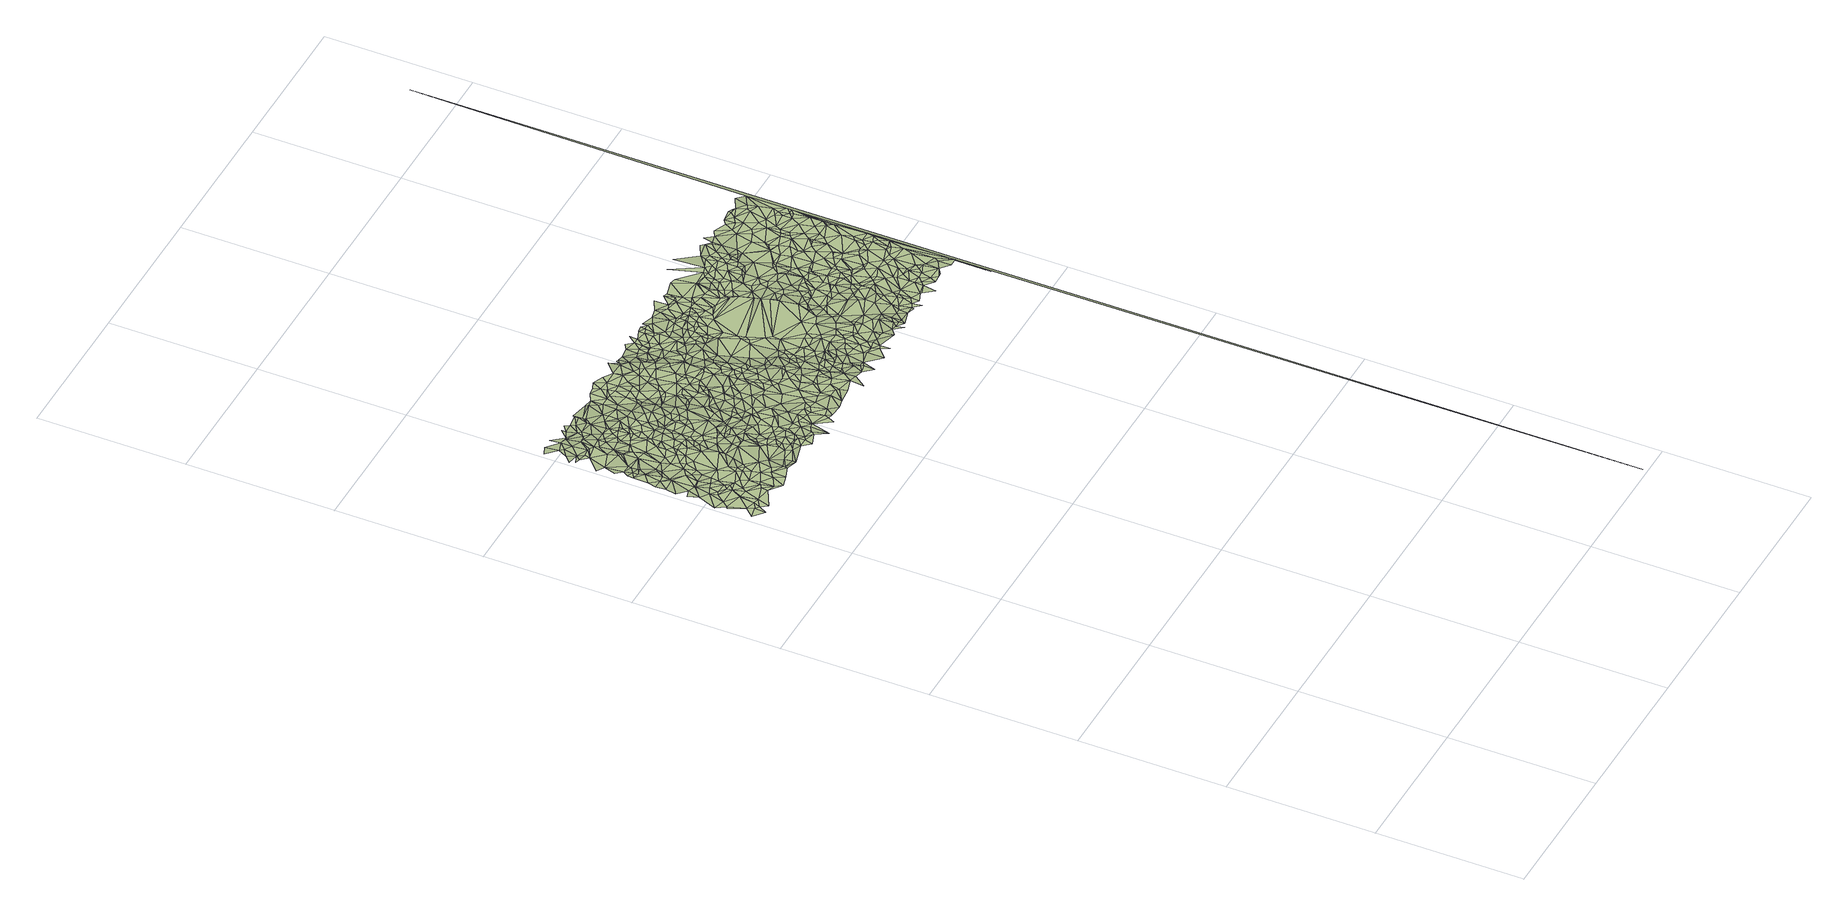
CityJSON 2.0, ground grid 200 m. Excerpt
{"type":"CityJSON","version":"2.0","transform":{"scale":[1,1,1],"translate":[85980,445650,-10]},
"CityObjects":{
"terrain1":{"type":"TINRelief","geometry":[{"type":"CompositeSurface","lod":"2","boundaries":[[[0,1,2]],[[2,1,3]],[[4,3,5]],[[5,6,7]],[[0,8,1]],[[3,1,9]],[[1,8,9]],[[5,3,10]],[[7,6,11]],[[7,11,12]],[[5,10,6]],[[3,9,10]],[[13,14,8]],[[14,9,8]],[[12,15,16]],[[17,11,6]],[[18,9,14]],[[18,10,9]],[[17,6,19]],[[6,10,19]],[[12,11,20]],[[12,21,15]],[[13,22,14]],[[17,23,11]],[[24,25,26]],[[12,20,21]],[[26,25,15]],[[27,18,14]],[[18,19,10]],[[28,24,29]],[[11,23,30]],[[17,31,23]],[[11,30,20]],[[32,28,29]],[[27,19,18]],[[17,19,31]],[[26,15,21]],[[24,26,29]],[[33,27,14]],[[34,30,23]],[[21,20,35]],[[34,23,31]],[[33,14,22]],[[36,20,30]],[[27,37,19]],[[32,29,38]],[[32,38,39]],[[40,31,19]],[[36,35,20]],[[34,36,30]],[[26,41,29]],[[34,31,40]],[[39,42,43]],[[44,29,41]],[[26,21,45]],[[37,46,19]],[[47,37,27]],[[38,29,44]],[[40,19,46]],[[21,35,45]],[[38,48,39]],[[39,48,42]],[[47,27,33]],[[34,40,46]],[[49,43,42]],[[34,50,36]],[[26,45,41]],[[33,22,51]],[[52,35,36]],[[34,46,50]],[[53,54,49]],[[44,41,55]],[[37,56,46]],[[57,51,22]],[[50,52,36]],[[38,44,58]],[[47,33,51]],[[48,59,42]],[[38,60,48]],[[47,61,37]],[[62,45,35]],[[61,56,37]],[[49,42,63]],[[52,64,35]],[[44,55,58]],[[62,35,64]],[[48,60,59]],[[65,47,51]],[[42,59,63]],[[53,49,66]],[[67,41,45]],[[38,58,68]],[[38,68,60]],[[55,41,67]],[[65,61,47]],[[69,53,70]],[[49,63,66]],[[71,50,46]],[[68,58,55]],[[57,72,51]],[[67,45,62]],[[73,52,50]],[[65,51,72]],[[71,46,56]],[[62,64,74]],[[73,64,52]],[[67,62,74]],[[65,75,61]],[[61,76,56]],[[77,78,79]],[[80,68,55]],[[81,59,60]],[[53,66,82]],[[63,59,81]],[[83,79,84]],[[71,73,50]],[[57,85,72]],[[86,55,67]],[[73,74,64]],[[68,81,60]],[[63,81,66]],[[53,87,70]],[[65,72,75]],[[78,70,88]],[[80,55,86]],[[71,56,76]],[[78,88,79]],[[89,67,74]],[[61,75,90]],[[61,90,76]],[[53,82,87]],[[80,81,68]],[[86,67,91]],[[79,92,84]],[[89,91,67]],[[93,72,85]],[[73,94,74]],[[82,66,95]],[[96,97,98]],[[99,66,81]],[[93,75,72]],[[97,84,92]],[[88,70,100]],[[94,89,74]],[[71,101,73]],[[99,95,66]],[[88,100,79]],[[71,76,102]],[[103,80,86]],[[71,102,101]],[[90,104,76]],[[79,105,92]],[[70,87,106]],[[70,107,100]],[[102,76,104]],[[80,108,81]],[[93,85,109]],[[79,100,105]],[[110,75,93]],[[111,86,91]],[[70,106,107]],[[89,112,91]],[[113,90,75]],[[114,87,82]],[[98,97,115]],[[103,116,80]],[[97,92,115]],[[114,82,95]],[[103,86,111]],[[99,81,117]],[[102,104,118]],[[94,112,89]],[[116,108,80]],[[114,95,99]],[[117,81,108]],[[113,104,90]],[[92,105,115]],[[110,113,75]],[[73,119,94]],[[110,93,120]],[[73,101,121]],[[114,122,87]],[[120,93,109]],[[87,122,106]],[[123,101,102]],[[111,91,112]],[[99,117,124]],[[114,99,124]],[[107,125,100]],[[100,125,105]],[[113,118,104]],[[117,108,116]],[[123,102,118]],[[107,106,125]],[[120,109,126]],[[127,103,111]],[[128,115,105]],[[103,129,116]],[[94,119,112]],[[130,124,117]],[[130,117,116]],[[130,114,124]],[[73,121,119]],[[131,110,120]],[[128,105,125]],[[114,132,122]],[[126,109,133]],[[131,113,110]],[[134,106,122]],[[111,112,135]],[[123,136,101]],[[127,129,103]],[[106,137,125]],[[138,139,115]],[[120,126,140]],[[141,114,130]],[[136,121,101]],[[141,132,114]],[[138,115,128]],[[127,111,142]],[[134,137,106]],[[134,122,132]],[[111,135,142]],[[126,133,143]],[[131,120,140]],[[135,112,144]],[[112,119,144]],[[113,145,118]],[[140,126,143]],[[128,125,146]],[[130,116,147]],[[137,146,125]],[[147,116,129]],[[145,123,118]],[[127,148,129]],[[149,141,130]],[[150,134,132]],[[149,130,151]],[[152,132,141]],[[138,128,153]],[[127,142,154]],[[127,154,148]],[[155,119,121]],[[156,137,134]],[[136,157,121]],[[158,142,135]],[[149,152,141]],[[129,148,154]],[[152,150,132]],[[128,146,153]],[[131,159,113]],[[160,144,119]],[[151,130,147]],[[156,146,137]],[[158,135,144]],[[145,136,123]],[[161,119,155]],[[162,134,150]],[[161,160,119]],[[138,153,163]],[[131,140,164]],[[129,154,165]],[[147,129,165]],[[162,156,134]],[[166,138,163]],[[133,167,143]],[[168,121,157]],[[156,169,146]],[[169,153,146]],[[170,154,142]],[[171,157,136]],[[168,155,121]],[[152,172,150]],[[149,151,173]],[[140,143,167]],[[170,142,158]],[[151,147,174]],[[113,159,145]],[[149,173,152]],[[175,144,160]],[[162,150,172]],[[175,158,144]],[[147,165,176]],[[161,177,160]],[[174,147,176]],[[178,151,174]],[[179,161,155]],[[145,171,136]],[[171,168,157]],[[131,164,180]],[[181,163,153]],[[173,151,178]],[[175,160,177]],[[152,182,172]],[[179,155,168]],[[140,167,164]],[[183,153,169]],[[170,158,175]],[[184,165,154]],[[131,185,159]],[[152,173,182]],[[179,177,161]],[[170,184,154]],[[131,180,185]],[[162,172,186]],[[156,187,169]],[[188,174,176]],[[162,187,156]],[[133,189,167]],[[190,163,181]],[[183,181,153]],[[188,178,174]],[[191,176,165]],[[182,186,172]],[[192,175,177]],[[193,170,175]],[[162,186,194]],[[145,159,195]],[[145,196,171]],[[179,168,197]],[[171,198,168]],[[162,194,187]],[[191,165,184]],[[179,199,177]],[[170,200,184]],[[173,201,182]],[[183,169,202]],[[203,173,178]],[[192,193,175]],[[188,176,191]],[[145,195,204]],[[193,200,170]],[[192,177,199]],[[195,159,185]],[[145,204,196]],[[203,178,188]],[[169,187,202]],[[182,205,186]],[[168,198,197]],[[164,167,206]],[[203,201,173]],[[182,201,205]],[[164,207,180]],[[179,197,199]],[[208,195,185]],[[180,209,185]],[[171,196,210]],[[164,206,207]],[[200,211,184]],[[195,212,204]],[[193,213,200]],[[194,186,214]],[[208,212,195]],[[171,210,198]],[[192,215,193]],[[183,216,181]],[[180,207,209]],[[191,184,211]],[[167,189,217]],[[206,167,217]],[[192,199,215]],[[194,214,187]],[[203,188,218]],[[219,186,205]],[[213,211,200]],[[218,188,191]],[[204,210,196]],[[183,202,220]],[[208,185,221]],[[197,198,222]],[[219,205,201]],[[208,223,212]],[[203,219,201]],[[209,224,185]],[[199,197,225]],[[219,214,186]],[[226,191,211]],[[187,227,202]],[[228,213,193]],[[207,224,209]],[[208,221,223]],[[183,220,216]],[[210,229,198]],[[212,230,204]],[[231,198,229]],[[224,221,185]],[[197,222,225]],[[231,222,198]],[[228,193,215]],[[226,211,232]],[[213,233,211]],[[204,230,210]],[[234,207,206]],[[223,230,212]],[[235,206,217]],[[236,191,226]],[[237,203,218]],[[220,202,238]],[[238,202,227]],[[239,217,189]],[[236,218,191]],[[240,241,189]],[[233,232,211]],[[199,225,242]],[[223,221,243]],[[234,224,207]],[[244,187,214]],[[245,219,203]],[[244,227,187]],[[216,220,238]],[[228,233,213]],[[239,189,241]],[[226,232,246]],[[235,234,206]],[[224,247,221]],[[223,243,230]],[[248,214,219]],[[245,203,237]],[[210,249,229]],[[235,217,239]],[[242,225,222]],[[216,238,250]],[[237,218,236]],[[231,229,249]],[[215,199,251]],[[228,215,252]],[[236,226,246]],[[233,253,232]],[[234,247,224]],[[210,230,254]],[[255,214,248]],[[231,256,222]],[[245,248,219]],[[257,221,247]],[[257,243,221]],[[210,254,249]],[[199,242,251]],[[255,244,214]],[[228,258,233]],[[240,259,241]],[[260,232,253]],[[261,239,241]],[[246,232,260]],[[242,222,256]],[[233,258,253]],[[262,235,239]],[[262,234,235]],[[215,251,252]],[[263,237,236]],[[231,249,256]],[[264,230,243]],[[228,252,265]],[[228,265,258]],[[266,238,227]],[[267,247,234]],[[262,239,261]],[[264,254,230]],[[268,250,238]],[[259,261,241]],[[236,246,269]],[[245,237,270]],[[267,257,247]],[[253,258,271]],[[262,267,234]],[[266,227,244]],[[263,270,237]],[[272,249,254]],[[273,255,248]],[[245,273,248]],[[263,236,269]],[[274,243,257]],[[265,252,251]],[[242,256,275]],[[265,271,258]],[[260,253,276]],[[246,260,269]],[[273,244,255]],[[277,264,243]],[[242,275,278]],[[264,272,254]],[[259,279,261]],[[242,278,251]],[[253,271,276]],[[280,262,261]],[[274,277,243]],[[281,256,249]],[[282,267,262]],[[245,270,273]],[[267,283,257]],[[266,268,238]],[[272,281,249]],[[284,279,259]],[[280,261,279]],[[274,257,283]],[[277,272,264]],[[280,282,262]],[[282,283,267]],[[278,285,251]],[[263,286,270]],[[265,251,287]],[[288,275,256]],[[266,244,289]],[[265,287,271]],[[263,269,286]],[[290,269,260]],[[290,260,276]],[[273,291,244]],[[289,244,291]],[[284,292,279]],[[288,278,275]],[[288,256,281]],[[271,293,276]],[[287,251,285]],[[270,294,273]],[[280,279,292]],[[282,295,283]],[[296,285,278]],[[274,297,277]],[[280,295,282]],[[284,298,292]],[[277,299,272]],[[290,276,293]],[[271,287,293]],[[266,300,268]],[[301,274,283]],[[273,294,291]],[[272,299,281]],[[266,289,300]],[[270,286,302]],[[286,269,303]],[[288,281,304]],[[303,269,290]],[[298,280,292]],[[270,302,294]],[[305,278,288]],[[300,289,291]],[[305,296,278]],[[306,295,280]],[[301,297,274]],[[306,280,298]],[[297,299,277]],[[295,307,283]],[[299,304,281]],[[308,287,285]],[[309,288,304]],[[308,285,296]],[[291,294,310]],[[300,291,310]],[[307,301,283]],[[290,293,311]],[[312,293,287]],[[303,290,313]],[[286,303,314]],[[315,288,309]],[[302,286,314]],[[315,305,288]],[[290,311,313]],[[316,309,304]],[[297,317,299]],[[318,306,298]],[[299,316,304]],[[294,319,310]],[[300,310,320]],[[302,321,294]],[[306,322,295]],[[301,323,297]],[[297,323,317]],[[324,312,287]],[[325,296,305]],[[308,324,287]],[[294,321,319]],[[326,327,298]],[[308,296,325]],[[317,316,299]],[[295,328,307]],[[302,314,329]],[[318,298,330]],[[303,331,314]],[[315,309,332]],[[318,322,306]],[[315,332,305]],[[333,303,313]],[[322,328,295]],[[302,329,321]],[[332,309,316]],[[298,327,334]],[[314,331,329]],[[335,293,312]],[[333,313,311]],[[335,311,293]],[[330,298,334]],[[320,310,336]],[[319,337,310]],[[307,338,301]],[[317,339,316]],[[317,323,339]],[[333,331,303]],[[338,323,301]],[[340,325,305]],[[318,330,322]],[[324,341,312]],[[321,342,319]],[[336,310,337]],[[321,329,343]],[[307,328,338]],[[344,320,336]],[[308,345,324]],[[331,346,329]],[[332,347,305]],[[319,342,337]],[[333,311,348]],[[321,343,342]],[[340,305,347]],[[349,308,325]],[[350,339,323]],[[327,351,334]],[[338,350,323]],[[335,312,341]],[[343,329,346]],[[348,311,335]],[[330,334,352]],[[322,330,353]],[[322,353,328]],[[354,332,316]],[[345,341,324]],[[354,316,339]],[[355,331,333]],[[340,356,325]],[[330,352,353]],[[355,346,331]],[[349,345,308]],[[342,357,337]],[[344,336,358]],[[343,357,342]],[[333,348,359]],[[336,337,360]],[[328,361,338]],[[352,334,362]],[[334,351,362]],[[349,325,356]],[[363,343,346]],[[359,348,335]],[[364,347,332]],[[355,333,359]],[[361,350,338]],[[340,347,356]],[[365,341,345]],[[365,335,341]],[[360,337,357]],[[350,366,339]],[[363,357,343]],[[336,360,358]],[[352,367,353]],[[364,332,354]],[[353,368,328]],[[352,362,367]],[[369,363,346]],[[328,368,361]],[[370,362,351]],[[349,371,345]],[[354,339,372]],[[365,345,373]],[[374,356,347]],[[365,373,335]],[[355,375,346]],[[376,355,359]],[[374,347,364]],[[339,366,372]],[[373,345,371]],[[363,377,357]],[[353,367,368]],[[375,369,346]],[[361,378,350]],[[379,364,354]],[[380,359,335]],[[381,371,349]],[[382,349,356]],[[369,377,363]],[[383,358,360]],[[350,378,366]],[[384,367,362]],[[385,364,379]],[[385,374,364]],[[382,356,374]],[[376,375,355]],[[360,357,386]],[[379,354,387]],[[382,381,349]],[[380,335,373]],[[384,368,367]],[[380,376,359]],[[387,354,372]],[[377,386,357]],[[388,373,371]],[[361,368,389]],[[381,390,371]],[[372,366,378]],[[382,391,381]],[[370,392,362]],[[393,377,369]],[[361,394,378]],[[384,389,368]],[[383,360,395]],[[385,396,374]],[[385,379,397]],[[361,389,394]],[[388,371,390]],[[384,362,392]],[[393,369,375]],[[376,398,375]],[[382,374,396]],[[379,387,397]],[[391,390,381]],[[380,373,388]],[[395,360,386]],[[372,378,399]],[[380,398,376]],[[382,396,391]],[[400,389,384]],[[393,386,377]],[[370,401,392]],[[385,397,396]],[[387,372,402]],[[394,399,378]],[[398,403,375]],[[393,375,403]],[[400,384,392]],[[391,404,390]],[[387,405,397]],[[388,390,404]],[[372,399,402]],[[380,388,406]],[[395,386,407]],[[408,394,389]],[[387,402,405]],[[400,408,389]],[[409,407,386]],[[393,409,386]],[[394,410,399]],[[411,398,380]],[[388,404,412]],[[413,380,406]],[[406,388,412]],[[400,392,414]],[[396,415,391]],[[400,414,408]],[[391,415,404]],[[398,416,403]],[[392,401,417]],[[411,380,413]],[[418,395,407]],[[419,393,403]],[[396,397,420]],[[408,421,394]],[[422,402,399]],[[423,409,393]],[[397,405,420]],[[421,410,394]],[[410,424,399]],[[418,407,409]],[[422,399,424]],[[414,392,417]],[[413,406,425]],[[406,412,425]],[[405,402,426]],[[411,416,398]],[[401,427,417]],[[419,423,393]],[[401,428,427]],[[419,403,416]],[[411,413,425]],[[412,404,429]],[[396,420,415]],[[405,426,420]],[[430,395,418]],[[414,431,408]],[[422,432,402]],[[402,432,426]],[[410,433,424]],[[422,424,434]],[[404,415,429]],[[421,433,410]],[[423,435,409]],[[414,417,436]],[[425,412,437]],[[422,434,432]],[[418,409,435]],[[434,424,433]],[[408,438,421]],[[414,439,431]],[[408,431,440]],[[419,441,423]],[[414,436,439]],[[442,420,426]],[[411,443,416]],[[408,440,438]],[[412,429,437]],[[436,417,427]],[[444,415,420]],[[421,445,433]],[[446,426,432]],[[419,416,447]],[[411,425,448]],[[449,430,418]],[[441,435,423]],[[442,426,446]],[[450,432,434]],[[421,438,445]],[[449,418,435]],[[450,434,433]],[[419,447,441]],[[440,431,451]],[[443,452,416]],[[439,451,431]],[[425,437,453]],[[427,428,454]],[[444,455,415]],[[415,456,429]],[[411,448,443]],[[457,420,442]],[[452,447,416]],[[457,444,420]],[[450,446,432]],[[425,453,448]],[[455,456,415]],[[436,427,454]],[[437,429,456]],[[457,442,446]],[[458,449,435]],[[459,440,451]],[[440,460,438]],[[457,455,444]],[[447,461,441]],[[439,462,451]],[[436,463,439]],[[464,449,458]],[[443,448,452]],[[453,437,456]],[[450,433,465]],[[445,466,433]],[[441,467,435]],[[450,468,446]],[[445,438,469]],[[459,460,440]],[[458,435,470]],[[457,446,471]],[[439,463,462]],[[447,472,461]],[[441,461,467]],[[436,454,463]],[[459,451,462]],[[471,446,468]],[[457,473,455]],[[452,474,447]],[[475,456,455]],[[470,435,467]],[[450,476,468]],[[433,466,465]],[[460,469,438]],[[452,448,477]],[[477,448,453]],[[473,475,455]],[[472,478,461]],[[479,480,454]],[[450,465,476]],[[447,481,472]],[[461,478,467]],[[445,469,466]],[[482,453,456]],[[483,457,471]],[[483,473,457]],[[452,477,474]],[[468,476,484]],[[471,468,485]],[[447,474,481]],[[463,486,462]],[[485,468,484]],[[482,456,475]],[[483,475,473]],[[459,462,487]],[[463,454,488]],[[483,471,485]],[[459,489,460]],[[490,477,453]],[[470,467,491]],[[472,492,478]],[[486,487,462]],[[493,476,465]],[[478,492,467]],[[454,480,488]],[[460,489,469]],[[463,494,486]],[[493,484,476]],[[490,453,482]],[[469,495,466]],[[496,465,466]],[[472,481,492]],[[483,497,475]],[[463,488,494]],[[459,487,489]],[[493,465,496]],[[467,492,491]],[[498,474,477]],[[482,475,497]],[[470,491,499]],[[469,489,495]],[[486,494,487]],[[496,466,495]],[[485,484,500]],[[483,485,501]],[[490,502,477]],[[503,481,474]],[[502,498,477]],[[487,494,504]],[[500,484,493]],[[505,488,480]],[[482,497,506]],[[483,507,497]],[[487,504,489]],[[508,494,488]],[[498,509,474]],[[492,510,491]],[[503,492,481]],[[493,496,511]],[[489,512,495]],[[499,491,510]],[[494,513,504]],[[483,501,507]],[[506,497,507]],[[485,500,501]],[[514,508,488]],[[503,474,509]],[[496,495,515]],[[508,516,494]],[[490,482,517]],[[518,510,492]],[[489,504,519]],[[482,506,517]],[[516,513,494]],[[502,520,498]],[[493,511,521]],[[489,522,512]],[[523,518,492]],[[500,493,521]],[[498,520,509]],[[503,523,492]],[[524,504,513]],[[490,517,502]],[[525,488,505]],[[495,512,515]],[[514,488,525]],[[514,516,508]],[[489,519,522]],[[511,496,515]],[[526,499,510]],[[524,519,504]],[[506,507,517]],[[527,510,518]],[[526,528,499]],[[523,527,518]],[[522,529,512]],[[526,510,527]],[[514,530,516]],[[511,515,521]],[[502,531,520]],[[503,532,523]],[[516,533,513]],[[534,535,505]],[[533,524,513]],[[519,536,522]],[[512,529,515]],[[537,525,505]],[[514,525,530]],[[523,538,527]],[[537,505,535]],[[536,529,522]],[[503,509,539]],[[509,520,539]],[[502,517,540]],[[530,541,516]],[[523,532,538]],[[541,533,516]],[[517,507,542]],[[502,540,531]],[[524,543,519]],[[500,544,501]],[[526,527,545]],[[546,536,519]],[[547,530,525]],[[545,527,538]],[[547,525,537]],[[500,521,544]],[[503,539,532]],[[501,548,507]],[[549,524,533]],[[534,550,535]],[[521,515,551]],[[552,515,529]],[[536,553,529]],[[531,539,520]],[[550,537,535]],[[549,543,524]],[[543,546,519]],[[547,537,550]],[[546,553,536]],[[541,554,533]],[[552,529,553]],[[555,526,545]],[[530,556,541]],[[532,557,538]],[[540,517,542]],[[540,558,531]],[[551,515,552]],[[547,559,530]],[[558,539,531]],[[541,556,554]],[[542,507,548]],[[521,551,544]],[[545,538,560]],[[532,539,561]],[[562,552,553]],[[547,550,559]],[[540,563,558]],[[564,549,533]],[[559,556,530]],[[564,533,554]],[[546,565,553]],[[560,538,557]],[[558,566,539]],[[532,567,557]],[[568,546,543]],[[501,544,569]],[[540,542,563]],[[551,552,562]],[[532,561,567]],[[564,543,549]],[[501,569,548]],[[558,563,570]],[[561,539,566]],[[562,553,571]],[[558,570,566]],[[568,565,546]],[[572,554,556]],[[545,560,573]],[[565,571,553]],[[564,568,543]],[[563,542,574]],[[559,550,575]],[[572,564,554]],[[560,557,576]],[[577,578,550]],[[567,576,557]],[[574,542,579]],[[542,580,579]],[[559,581,556]],[[563,574,570]],[[542,548,580]],[[550,578,575]],[[561,566,582]],[[583,551,562]],[[561,584,567]],[[572,556,581]],[[585,544,551]],[[568,586,565]],[[573,560,587]],[[567,584,576]],[[587,560,576]],[[561,582,584]],[[583,562,571]],[[586,571,565]],[[570,588,566]],[[589,569,544]],[[574,579,590]],[[579,580,590]],[[559,591,581]],[[559,575,592]],[[574,593,570]],[[594,573,587]],[[559,592,591]],[[589,544,585]],[[582,566,595]],[[585,551,583]],[[548,569,596]],[[577,597,578]],[[564,598,568]],[[574,590,593]],[[587,576,599]],[[572,600,564]],[[580,548,601]],[[589,602,569]],[[570,593,588]],[[603,576,584]],[[566,588,595]],[[604,575,578]],[[590,580,601]],[[572,581,600]],[[568,598,586]],[[602,596,569]],[[586,605,571]],[[601,548,596]],[[594,587,599]],[[589,585,602]],[[599,576,603]],[[591,606,581]],[[607,592,575]],[[582,608,584]],[[583,571,605]],[[604,578,597]],[[607,575,604]],[[590,609,593]],[[592,606,591]],[[564,600,598]],[[581,606,600]],[[585,583,610]],[[582,595,608]],[[593,611,588]],[[612,590,601]],[[586,613,605]],[[614,599,603]],[[607,606,592]],[[603,584,615]],[[586,598,613]],[[609,611,593]],[[612,609,590]],[[604,597,616]],[[584,608,615]],[[617,616,597]],[[618,595,588]],[[619,607,604]],[[618,588,611]],[[620,604,616]],[[583,605,621]],[[614,603,622]],[[623,601,596]],[[607,624,606]],[[624,600,606]],[[625,608,595]],[[619,604,620]],[[613,621,605]],[[609,626,611]],[[625,595,618]],[[598,627,613]],[[603,615,622]],[[612,626,609]],[[628,598,600]],[[623,612,601]],[[626,618,611]],[[613,627,621]],[[628,600,624]],[[619,629,607]],[[630,610,583]],[[607,629,624]],[[631,620,616]],[[632,615,608]],[[625,633,608]],[[628,627,598]],[[619,620,631]],[[633,632,608]],[[630,583,621]],[[634,628,624]],[[612,635,626]],[[629,634,624]],[[636,622,615]],[[637,631,616]],[[625,618,638]],[[638,618,626]],[[636,615,632]],[[639,629,619]],[[623,635,612]],[[625,638,633]],[[627,640,621]],[[628,641,627]],[[633,642,632]],[[619,631,643]],[[644,596,602]],[[629,645,634]],[[646,602,585]],[[638,626,635]],[[634,641,628]],[[647,622,636]],[[639,619,643]],[[646,585,610]],[[638,642,633]],[[639,645,629]],[[645,641,634]],[[636,632,648]],[[631,649,650]],[[641,640,627]],[[637,649,631]],[[648,632,642]],[[623,651,635]],[[631,650,643]],[[652,638,635]],[[630,621,640]],[[653,642,638]],[[647,636,648]],[[653,638,652]],[[650,649,643]],[[644,623,596]],[[639,654,645]],[[651,655,635]],[[655,652,635]],[[645,654,641]],[[637,656,649]],[[657,642,653]],[[639,643,658]],[[641,659,640]],[[660,647,648]],[[657,653,652]],[[661,610,630]],[[648,642,662]],[[657,652,655]],[[641,654,659]],[[639,658,654]],[[651,663,655]],[[657,662,642]],[[664,647,660]],[[630,640,665]],[[643,649,666]],[[667,651,623]],[[660,648,662]],[[659,668,640]],[[651,669,663]],[[657,655,670]],[[666,649,656]],[[659,654,671]],[[663,670,655]],[[643,672,658]],[[658,673,654]],[[668,665,640]],[[674,675,656]],[[671,654,673]],[[657,676,662]],[[677,660,662]],[[644,602,646]],[[678,630,665]],[[657,670,676]],[[656,675,679]],[[659,671,680]],[[643,666,672]],[[681,610,661]],[[681,646,610]],[[659,680,668]],[[667,669,651]],[[666,656,679]],[[682,660,677]],[[677,662,683]],[[658,684,673]],[[679,675,685]],[[662,676,686]],[[687,685,675]],[[668,688,665]],[[663,669,689]],[[663,689,670]],[[671,673,684]],[[670,690,676]],[[678,691,630]],[[658,672,684]],[[683,662,686]],[[667,623,692]],[[678,665,693]],[[682,677,683]],[[671,684,680]],[[680,694,668]],[[694,688,668]],[[692,623,644]],[[687,695,685]],[[676,690,686]],[[666,679,696]],[[665,688,697]],[[679,685,698]],[[670,689,690]],[[665,697,693]],[[661,630,691]],[[696,679,698]],[[685,695,698]],[[699,689,669]],[[678,693,700]],[[682,683,701]],[[701,683,686]],[[666,702,672]],[[667,699,669]],[[666,696,702]],[[678,700,691]],[[672,702,684]],[[687,703,695]],[[694,704,688]],[[705,700,693]],[[696,698,702]],[[706,690,689]],[[707,698,695]],[[697,688,704]],[[708,693,697]],[[705,691,700]],[[699,706,689]],[[705,693,708]],[[667,709,699]],[[680,710,694]],[[702,698,707]],[[711,701,686]],[[712,686,690]],[[713,709,667]],[[703,707,695]],[[684,714,680]],[[708,697,704]],[[713,667,692]],[[699,715,706]],[[709,716,699]],[[705,717,691]],[[681,661,718]],[[706,712,690]],[[684,702,719]],[[692,644,720]],[[699,716,715]],[[694,710,704]],[[713,721,709]],[[705,708,722]],[[713,692,721]],[[661,691,723]],[[724,707,703]],[[644,646,725]],[[726,702,707]],[[727,716,709]],[[717,728,691]],[[705,722,717]],[[681,729,646]],[[692,720,725]],[[711,686,712]],[[720,644,725]],[[727,709,721]],[[661,723,718]],[[681,718,729]],[[680,714,710]],[[730,715,716]],[[708,704,731]],[[715,732,706]],[[721,692,725]],[[726,707,724]],[[723,691,728]],[[724,703,733]],[[684,719,734]],[[726,719,702]],[[684,734,714]],[[735,733,703]],[[730,732,715]],[[717,722,728]],[[722,708,731]],[[723,729,718]],[[706,732,712]],[[710,736,704]],[[730,716,737]],[[724,733,738]],[[725,646,739]],[[726,724,738]],[[704,736,731]],[[646,729,739]],[[727,740,716]],[[730,737,732]],[[727,721,741]],[[721,725,742]],[[722,743,728]],[[744,711,712]],[[737,716,740]],[[745,738,733]],[[723,728,746]],[[723,747,729]],[[726,748,719]],[[749,745,733]],[[710,750,736]],[[751,710,714]],[[746,728,743]],[[727,741,740]],[[742,725,752]],[[722,753,743]],[[723,746,747]],[[754,726,738]],[[734,751,714]],[[722,731,755]],[[729,747,739]],[[732,756,712]],[[721,742,741]],[[752,725,757]],[[758,731,736]],[[725,739,757]],[[759,738,745]],[[737,756,732]],[[722,755,753]],[[760,734,719]],[[758,736,750]],[[751,761,710]],[[737,740,762]],[[746,743,753]],[[763,748,726]],[[761,750,710]],[[760,719,748]],[[744,712,764]],[[754,738,759]],[[754,763,726]],[[737,762,756]],[[755,731,758]],[[746,765,747]],[[741,766,740]],[[762,740,766]],[[734,767,751]],[[768,745,769]],[[746,753,770]],[[768,759,745]],[[712,756,764]],[[747,771,739]],[[742,752,772]],[[742,773,741]],[[757,739,774]],[[763,760,748]],[[752,757,772]],[[751,767,761]],[[746,770,765]],[[761,775,750]],[[747,765,771]],[[776,734,760]],[[777,758,750]],[[762,778,756]],[[779,753,755]],[[774,739,771]],[[780,754,759]],[[780,759,768]],[[754,781,763]],[[776,767,734]],[[742,782,773]],[[779,770,753]],[[783,755,758]],[[768,769,784]],[[772,757,774]],[[767,775,761]],[[775,777,750]],[[741,785,766]],[[778,764,756]],[[780,781,754]],[[762,766,786]],[[742,772,787]],[[741,773,785]],[[742,787,782]],[[788,758,777]],[[783,758,788]],[[762,786,778]],[[789,779,755]],[[780,768,790]],[[763,791,760]],[[792,755,783]],[[789,755,792]],[[793,765,770]],[[790,768,784]],[[780,790,781]],[[781,791,763]],[[773,782,785]],[[794,775,767]],[[765,795,771]],[[774,771,796]],[[797,764,798]],[[766,785,786]],[[778,798,764]],[[793,770,779]],[[772,774,796]],[[776,799,767]],[[783,788,777]],[[794,777,775]],[[791,776,760]],[[799,794,767]],[[793,779,789]],[[793,795,765]],[[787,800,782]],[[778,786,801]],[[791,799,776]],[[778,801,798]],[[782,800,785]],[[795,796,771]],[[802,783,777]],[[799,803,794]],[[784,804,805]],[[789,792,806]],[[794,807,777]],[[781,790,808]],[[809,792,783]],[[790,784,810]],[[772,796,811]],[[787,772,812]],[[813,805,804]],[[799,814,803]],[[781,808,791]],[[787,815,800]],[[791,814,799]],[[807,802,777]],[[785,800,816]],[[793,789,817]],[[785,818,786]],[[793,819,795]],[[819,796,795]],[[809,783,802]],[[809,806,792]],[[789,806,817]],[[803,820,794]],[[794,821,807]],[[784,805,810]],[[786,822,801]],[[785,816,818]],[[793,823,819]],[[801,824,798]],[[815,816,800]],[[819,823,796]],[[794,820,821]],[[772,811,812]],[[807,821,802]],[[803,814,825]],[[787,812,815]],[[786,818,822]],[[791,808,814]],[[790,810,826]],[[827,796,823]],[[803,825,820]],[[828,823,793]],[[828,793,817]],[[829,806,809]],[[790,830,808]],[[811,796,827]],[[831,798,832]],[[829,817,806]],[[790,826,833]],[[801,822,824]],[[815,834,816]],[[802,821,835]],[[809,802,835]],[[790,833,830]],[[818,816,834]],[[832,798,824]],[[836,810,805]],[[837,825,814]],[[837,814,808]],[[821,820,835]],[[838,836,805]],[[827,823,839]],[[828,839,823]],[[812,834,815]],[[818,840,822]],[[841,817,829]],[[829,809,842]],[[843,818,834]],[[841,828,817]],[[809,835,844]],[[845,811,827]],[[843,840,818]],[[822,846,824]],[[847,810,836]],[[826,810,847]],[[812,811,845]],[[809,844,842]],[[835,820,848]],[[849,827,839]],[[840,846,822]],[[825,850,820]],[[851,843,834]],[[838,852,836]],[[832,824,846]],[[826,853,833]],[[849,845,827]],[[848,820,854]],[[847,836,852]],[[844,835,848]],[[837,855,825]],[[837,808,855]],[[841,829,856]],[[857,843,851]],[[808,830,855]],[[820,858,854]],[[829,842,856]],[[843,859,840]],[[841,856,828]],[[860,845,849]],[[812,861,834]],[[850,858,820]],[[851,834,861]],[[828,862,839]],[[863,846,840]],[[838,864,852]],[[865,826,847]],[[857,859,843]],[[844,866,842]],[[865,853,826]],[[844,848,866]],[[833,867,830]],[[825,855,850]],[[849,839,862]],[[859,863,840]],[[857,851,868]],[[847,852,869]],[[853,867,833]],[[870,812,845]],[[856,862,828]],[[871,832,846]],[[860,849,872]],[[857,868,859]],[[868,851,861]],[[854,858,873]],[[870,845,860]],[[865,847,869]],[[848,854,874]],[[866,875,842]],[[850,873,858]],[[856,842,875]],[[876,855,830]],[[866,848,874]],[[871,846,863]],[[865,877,853]],[[870,861,812]],[[864,878,852]],[[876,830,867]],[[877,867,853]],[[872,849,862]],[[869,852,878]],[[879,859,868]],[[854,873,874]],[[855,880,850]],[[881,832,871]],[[882,863,859]],[[880,873,850]],[[883,865,869]],[[870,860,872]],[[879,868,861]],[[864,884,878]],[[866,885,875]],[[866,874,885]],[[879,882,859]],[[865,886,877]],[[856,887,862]],[[871,863,888]],[[883,869,889]],[[883,886,865]],[[888,863,882]],[[856,875,890]],[[869,878,889]],[[891,880,855]],[[876,891,855]],[[870,892,861]],[[877,893,867]],[[856,890,887]],[[880,894,873]],[[883,889,886]],[[874,873,894]],[[876,867,893]],[[879,861,895]],[[872,862,896]],[[877,886,893]],[[897,871,888]],[[887,898,862]],[[870,872,899]],[[892,895,861]],[[900,875,885]],[[897,888,882]],[[901,889,878]],[[902,885,874]],[[901,886,889]],[[876,893,891]],[[896,862,898]],[[870,899,892]],[[890,875,900]],[[901,878,903]],[[887,904,898]],[[902,874,894]],[[902,905,885]],[[887,890,904]],[[906,903,878]],[[872,896,899]],[[900,885,905]],[[891,907,880]],[[908,897,882]],[[879,909,882]],[[892,899,910]],[[880,907,894]],[[892,910,911]],[[891,893,912]],[[900,905,902]],[[901,913,886]],[[892,911,895]],[[890,914,904]],[[915,897,908]],[[886,913,893]],[[901,903,916]],[[879,895,909]],[[902,894,917]],[[906,918,903]],[[919,898,904]],[[920,890,900]],[[920,900,902]],[[908,882,909]],[[919,896,898]],[[891,912,921]],[[901,916,913]],[[902,917,922]],[[894,907,917]],[[918,916,903]],[[920,914,890]],[[899,896,919]],[[891,921,907]],[[910,899,923]],[[910,923,911]],[[924,904,914]],[[893,925,912]],[[911,926,895]],[[917,907,922]],[[893,913,925]],[[919,904,924]],[[902,922,927]],[[920,928,914]],[[899,919,923]],[[918,925,916]],[[895,926,909]],[[929,922,907]],[[912,930,921]],[[916,925,913]],[[928,924,914]],[[908,909,931]],[[908,931,932]],[[920,902,933]],[[925,930,912]],[[920,934,928]],[[935,936,937]],[[921,938,907]],[[911,923,939]],[[911,939,926]],[[928,934,924]],[[927,922,929]],[[929,907,938]],[[923,919,940]],[[921,930,941]],[[920,942,934]],[[933,902,927]],[[918,943,925]],[[909,926,944]],[[921,941,938]],[[945,923,940]],[[946,919,924]],[[940,919,946]],[[932,931,947]],[[934,948,924]],[[920,933,942]],[[925,943,930]],[[930,943,941]],[[927,929,949]],[[934,942,948]],[[909,950,931]],[[949,929,938]],[[918,951,952]],[[945,940,953]],[[945,939,923]],[[939,944,926]],[[909,944,950]],[[941,954,938]],[[918,955,943]],[[940,946,953]],[[946,924,948]],[[941,943,954]],[[945,953,956]],[[927,949,957]],[[945,956,939]],[[947,931,958]],[[949,938,959]],[[933,927,957]],[[959,938,954]],[[950,958,931]],[[960,944,939]],[[943,959,954]],[[956,961,939]],[[953,946,962]],[[949,955,957]],[[942,963,948]],[[960,950,944]],[[946,948,964]],[[956,953,962]],[[965,947,958]],[[942,933,963]],[[949,959,955]],[[943,955,959]],[[966,958,950]],[[961,967,939]],[[946,964,962]],[[933,957,968]],[[918,969,955]],[[966,965,958]],[[960,939,967]],[[948,963,964]],[[956,970,961]],[[968,957,955]],[[956,962,970]],[[933,968,963]],[[960,971,950]],[[966,972,965]],[[966,950,971]],[[961,973,967]],[[964,963,974]],[[960,967,971]],[[962,964,975]],[[976,965,972]],[[961,970,977]],[[968,978,963]],[[918,952,969]],[[963,978,974]],[[961,977,973]],[[968,974,978]],[[975,964,974]],[[970,962,975]],[[966,979,972]],[[969,968,955]],[[966,971,980]],[[976,972,981]],[[966,980,979]],[[972,979,981]],[[967,973,982]],[[970,983,977]],[[969,974,968]],[[970,975,984]],[[967,985,971]],[[977,986,973]],[[970,984,983]],[[969,975,974]],[[977,983,986]],[[967,982,985]],[[973,986,982]],[[980,971,985]],[[984,975,969]],[[979,980,987]],[[984,969,983]],[[983,952,986]],[[980,985,987]],[[952,982,986]],[[983,969,952]],[[979,987,988]],[[937,985,982]],[[937,987,985]],[[937,982,952]],[[988,987,937]]]}]}
},
"vertices":[
[22,927,9],[23,942,9],[8,939,9],[19,951,9],[8,972,10],[11,974,9],[18,982,9],[3,986,9],[28,938,9],[32,947,9],[35,968,9],[24,1003,9],[13,1011,9],[35,929,9],[40,946,9],[17,1028,10],[7,1025,10],[27,994,9],[36,967,9],[43,982,9],[28,1024,10],[27,1025,10],[61,943,9],[32,996,9],[8,1054,10],[6,1040,9],[26,1055,10],[47,966,9],[8,1068,9],[18,1067,10],[34,1008,9],[42,989,9],[9,1079,10],[62,952,9],[47,995,9],[38,1026,10],[42,1011,9],[51,972,9],[22,1089,10],[10,1099,10],[49,988,9],[28,1059,9],[18,1104,10],[10,1107,10],[27,1068,10],[42,1044,10],[56,985,9],[67,956,9],[19,1097,10],[16,1115,9],[51,1005,9],[71,939,9],[52,1015,9],[13,1139,10],[8,1123,10],[35,1073,10],[64,982,9],[77,930,9],[35,1079,9],[28,1101,9],[29,1100,9],[68,971,9],[46,1038,10],[27,1110,9],[53,1027,9],[71,958,9],[28,1115,9],[52,1052,10],[38,1082,9],[4,1146,9],[21,1163,10],[76,993,9],[86,948,9],[69,1015,9],[56,1036,10],[87,966,9],[81,986,9],[6,1175,10],[12,1173,10],[19,1180,9],[51,1082,9],[46,1110,10],[40,1134,10],[3,1182,10],[11,1190,10],[93,934,9],[54,1070,10],[36,1147,10],[23,1170,10],[62,1053,10],[85,976,9],[60,1061,10],[22,1198,10],[94,954,9],[70,1047,10],[43,1132,10],[3,1216,11],[18,1203,10],[14,1220,11],[46,1130,10],[34,1172,10],[81,1006,9],[83,995,9],[61,1081,10],[89,987,9],[30,1191,11],[42,1167,10],[36,1171,10],[57,1108,10],[109,940,9],[102,958,9],[73,1071,10],[76,1061,10],[104,976,9],[48,1144,9],[31,1207,10],[60,1106,10],[54,1121,10],[92,991,9],[91,1047,10],[110,946,9],[100,1027,10],[45,1162,10],[99,1008,7],[54,1126,9],[43,1185,11],[110,943,9],[76,1087,10],[41,1205,9],[76,1100,10],[64,1130,10],[114,967,8],[56,1158,10],[124,936,8],[55,1168,11],[82,1075,10],[103,1020,7],[49,1185,10],[44,1206,9],[30,1221,10],[124,951,7],[62,1145,10],[82,1080,10],[126,941,7],[90,1065,10],[120,1011,9],[54,1188,10],[82,1116,10],[77,1098,9],[66,1143,10],[61,1163,10],[72,1133,10],[70,1150,10],[57,1197,10],[87,1099,10],[100,1042,9],[62,1181,10],[103,1023,8],[95,1075,10],[132,988,8],[97,1059,9],[102,1054,10],[69,1169,10],[54,1211,9],[140,958,7],[86,1111,10],[54,1217,9],[145,950,7],[113,1037,9],[61,1193,10],[97,1086,10],[121,1020,9],[74,1158,10],[84,1140,10],[82,1127,10],[103,1073,10],[86,1116,10],[105,1063,10],[85,1135,10],[111,1053,10],[142,967,8],[66,1211,10],[82,1155,10],[69,1205,10],[100,1103,11],[139,982,8],[81,1166,10],[80,1190,9],[93,1128,10],[155,944,8],[62,1217,10],[103,1115,10],[110,1071,10],[108,1082,11],[80,1169,10],[134,990,8],[130,1013,9],[122,1041,10],[126,1032,10],[119,1059,10],[106,1094,11],[88,1151,10],[80,1196,9],[93,1145,10],[133,1010,9],[89,1156,10],[152,956,8],[149,966,8],[138,994,8],[145,972,8],[137,1022,10],[109,1104,12],[138,1004,9],[110,1093,11],[91,1177,10],[121,1071,11],[83,1213,10],[156,954,8],[104,1134,10],[98,1160,12],[83,1208,10],[149,986,8],[132,1041,10],[142,998,9],[153,977,8],[132,1045,10],[109,1112,11],[86,1200,9],[125,1084,13],[135,1030,10],[145,1015,10],[134,1036,10],[111,1106,13],[122,1096,15],[162,968,8],[163,956,8],[111,1128,11],[107,1142,13],[86,1204,9],[166,953,8],[164,933,8],[167,944,8],[138,1050,11],[151,997,9],[101,1184,10],[109,1155,12],[118,1119,12],[156,979,9],[102,1165,10],[146,1033,11],[84,1216,10],[146,1064,11],[130,1079,13],[123,1102,15],[151,1017,10],[102,1177,10],[149,1041,10],[163,985,9],[127,1094,15],[181,939,8],[127,1113,15],[172,947,8],[171,960,8],[120,1137,15],[160,1011,10],[134,1085,14],[111,1208,9],[172,973,9],[109,1212,8],[127,1131,15],[119,1154,13],[136,1098,15],[160,1018,10],[118,1174,10],[172,991,9],[151,1044,10],[134,1109,15],[168,1008,9],[153,1047,10],[183,943,9],[186,959,9],[166,1029,10],[176,971,9],[174,983,9],[191,923,8],[151,1064,11],[132,1148,14],[150,1094,14],[166,1042,10],[115,1197,10],[140,1125,14],[120,1193,9],[191,948,9],[149,1109,14],[126,1176,10],[188,971,9],[162,1063,11],[178,1008,9],[197,949,9],[181,1023,9],[118,1209,10],[190,996,9],[140,1156,10],[146,1135,11],[169,1030,10],[169,1060,11],[194,966,9],[193,993,10],[167,1080,11],[174,1038,10],[130,1192,11],[152,1128,10],[159,1101,12],[149,1129,11],[144,1152,9],[175,1046,10],[183,1032,9],[182,1022,9],[203,964,9],[136,1192,11],[127,1214,14],[143,1173,10],[206,973,9],[188,1019,9],[165,1099,10],[172,1076,10],[212,927,9],[216,936,9],[204,985,10],[146,1161,10],[210,962,9],[152,1148,9],[185,1048,9],[162,1136,10],[218,942,9],[173,1120,10],[140,1206,14],[142,1198,14],[202,1006,9],[194,1028,9],[182,1072,8],[173,1105,9],[145,1189,13],[152,1172,13],[136,1215,14],[178,1100,10],[157,1162,13],[190,1063,10],[165,1131,10],[189,1083,10],[201,1013,9],[224,935,8],[216,960,9],[219,970,9],[201,1045,10],[169,1142,13],[188,1078,10],[154,1189,14],[146,1219,14],[169,1133,13],[153,1204,14],[215,1000,9],[231,945,9],[162,1173,13],[198,1055,10],[177,1114,11],[210,1031,10],[225,965,9],[229,974,10],[167,1167,13],[239,933,9],[187,1097,12],[211,1038,11],[185,1117,13],[199,1069,12],[176,1160,14],[177,1146,13],[166,1182,14],[219,1026,11],[201,1056,11],[191,1129,13],[192,1093,12],[198,1089,12],[161,1213,14],[234,963,10],[200,1068,12],[174,1193,14],[209,1052,12],[195,1113,13],[235,981,11],[200,1102,13],[200,1093,12],[253,951,11],[183,1175,14],[230,1005,11],[173,1205,14],[211,1076,12],[215,1067,12],[186,1154,14],[226,1027,12],[246,965,11],[251,935,10],[230,1049,12],[187,1161,14],[208,1105,13],[219,1065,12],[205,1122,13],[176,1194,14],[246,991,11],[187,1184,14],[239,1022,12],[207,1137,13],[209,1113,13],[204,1127,13],[252,964,11],[225,1095,13],[203,1162,14],[265,950,11],[190,1204,15],[198,1175,14],[230,1078,13],[245,1018,12],[234,1046,12],[194,1180,14],[237,1034,12],[210,1126,13],[230,1065,13],[268,947,11],[271,937,11],[225,1108,13],[190,1220,12],[263,980,11],[235,1058,12],[246,1029,12],[241,1043,12],[201,1197,13],[272,961,11],[228,1112,13],[259,1010,12],[265,975,11],[258,994,12],[206,1183,15],[236,1072,13],[215,1149,14],[232,1088,13],[255,1017,12],[243,1065,13],[212,1167,15],[228,1137,15],[198,1208,10],[250,1048,12],[266,980,12],[218,1151,15],[228,1128,14],[289,942,11],[238,1091,13],[233,1111,13],[244,1077,13],[203,1212,10],[272,999,12],[269,1008,12],[213,1181,11],[278,982,12],[283,964,11],[199,1213,10],[262,1043,13],[272,1026,13],[216,1195,10],[251,1062,13],[270,1020,12],[210,1211,10],[251,1071,13],[221,1174,10],[244,1094,13],[230,1165,10],[245,1104,13],[258,1054,13],[236,1139,10],[219,1180,10],[287,923,11],[298,939,12],[229,1170,10],[248,1119,10],[252,1089,13],[258,1062,13],[259,1068,14],[285,977,12],[289,984,12],[298,955,11],[285,1007,10],[247,1134,10],[225,1197,9],[231,1187,9],[270,1048,11],[294,972,10],[276,1025,13],[273,1040,12],[253,1109,10],[244,1148,10],[226,1213,9],[275,1071,10],[268,1092,10],[249,1143,10],[245,1173,9],[293,986,9],[313,938,8],[254,1115,10],[263,1108,10],[302,961,9],[245,1164,9],[233,1199,9],[280,1048,10],[288,1023,10],[300,982,9],[307,962,9],[293,1041,10],[306,974,9],[265,1129,10],[239,1189,9],[298,1008,10],[251,1157,9],[283,1052,10],[292,1015,10],[241,1188,9],[302,990,9],[318,951,9],[241,1209,9],[241,1198,9],[234,1218,9],[296,1027,9],[316,965,9],[264,1152,9],[252,1181,9],[314,988,9],[324,926,8],[324,940,8],[301,1020,9],[323,945,8],[249,1194,9],[267,1165,9],[272,1142,9],[314,975,9],[278,1132,8],[317,1003,7],[300,1083,9],[249,1209,9],[307,1013,9],[322,958,8],[294,1122,9],[314,991,9],[331,945,7],[305,1047,8],[303,1037,9],[305,1026,9],[320,980,9],[250,1220,9],[327,978,8],[262,1194,9],[267,1154,9],[334,968,8],[263,1206,9],[269,1175,9],[309,1039,9],[278,1145,9],[328,995,8],[322,1021,9],[275,1161,10],[270,1190,9],[322,1006,9],[304,1096,9],[280,1153,9],[321,1025,9],[331,993,8],[263,1214,9],[288,1142,9],[346,952,8],[269,1196,9],[348,925,8],[349,948,8],[287,1133,9],[293,1127,9],[336,984,9],[281,1178,9],[324,1053,9],[276,1185,9],[319,1071,9],[328,1017,9],[271,1209,9],[292,1163,9],[307,1087,9],[293,1136,9],[344,976,8],[348,966,8],[292,1153,9],[272,1216,9],[291,1169,9],[307,1103,9],[362,938,8],[348,1010,8],[278,1209,9],[347,998,8],[306,1121,9],[310,1093,9],[284,1206,9],[358,947,8],[339,1028,9],[353,980,8],[358,963,8],[295,1182,9],[303,1153,9],[325,1064,9],[300,1158,9],[308,1143,9],[343,1019,9],[278,1216,9],[298,1190,10],[367,940,8],[367,926,9],[305,1169,9],[367,957,8],[369,950,8],[348,1029,9],[294,1211,9],[323,1142,9],[360,983,8],[306,1172,9],[311,1159,9],[353,1013,9],[362,997,8],[370,978,8],[365,1045,9],[377,949,7],[305,1184,9],[307,1180,9],[365,990,8],[320,1160,9],[307,1206,9],[392,933,9],[317,1173,9],[376,974,8],[369,1027,9],[372,1002,8],[316,1180,9],[388,959,8],[382,1116,8],[375,980,8],[383,1108,9],[307,1214,9],[317,1201,9],[389,947,9],[386,949,7],[330,1147,9],[325,1166,9],[324,1175,9],[389,985,8],[333,1158,9],[402,940,7],[331,1177,9],[395,977,8],[381,1006,9],[324,1203,9],[389,1085,9],[332,1197,9],[343,1153,9],[323,1222,9],[382,1033,9],[411,963,8],[369,1142,9],[391,1016,8],[347,1152,9],[340,1176,9],[393,992,7],[408,970,8],[396,986,7],[412,928,7],[409,939,7],[340,1180,9],[334,1201,9],[387,1045,9],[414,944,8],[397,1008,8],[387,1097,9],[337,1216,9],[340,1202,9],[411,983,8],[417,939,8],[344,1194,9],[418,931,8],[393,1023,8],[354,1174,9],[348,1184,9],[393,1062,9],[376,1134,8],[390,1045,9],[398,1011,8],[421,937,8],[416,957,9],[399,1031,8],[421,950,8],[362,1152,9],[389,1047,9],[342,1214,9],[423,965,7],[438,937,7],[408,1031,8],[398,1052,9],[362,1173,9],[432,949,7],[402,1038,8],[368,1149,9],[429,1013,7],[362,1219,9],[375,1191,9],[372,1140,9],[433,1001,8],[370,1171,9],[375,1162,9],[402,1058,9],[391,1090,8],[437,981,8],[380,1125,7],[382,1146,9],[412,1054,8],[404,1088,7],[438,948,8],[391,1123,8],[443,961,8],[378,1155,9],[410,1065,8],[401,1098,8],[372,1171,10],[425,1039,8],[376,1189,9],[449,937,8],[438,994,8],[447,933,8],[422,1031,7],[384,1175,9],[445,952,8],[408,1111,7],[389,1166,9],[398,1155,9],[400,1140,9],[420,1062,8],[371,1217,9],[456,940,8],[417,1073,8],[412,1092,8],[448,978,8],[458,927,8],[434,1028,8],[438,1009,8],[400,1129,9],[424,1061,8],[459,961,8],[429,1056,8],[390,1187,9],[409,1121,8],[433,1038,8],[460,953,8],[454,987,9],[442,1012,8],[392,1174,9],[454,977,8],[397,1192,9],[424,1087,7],[398,1165,9],[451,1010,8],[465,945,8],[464,934,8],[428,1078,8],[423,1106,8],[417,1128,9],[405,1150,7],[417,1115,8],[448,1019,9],[460,997,8],[446,1039,8],[398,1186,9],[435,1073,8],[465,962,8],[463,969,9],[414,1148,9],[446,1047,8],[477,939,8],[413,1167,9],[409,1181,9],[416,1145,10],[444,1043,8],[439,1072,8],[473,963,8],[469,996,8],[445,1054,8],[443,1079,8],[457,1021,8],[438,1101,9],[435,1110,9],[384,1234,9],[407,1195,9],[459,1009,8],[422,1152,9],[413,1188,9],[461,1040,8],[462,1014,8],[479,938,8],[492,942,8],[453,1064,8],[462,1034,8],[484,989,8],[459,1055,8],[493,954,8],[442,1120,9],[442,1146,8],[489,924,8],[474,1001,8],[429,1152,10],[425,1159,9],[453,1077,8],[425,1174,9],[442,1100,8],[471,1029,8],[465,1033,8],[425,1186,9],[446,1100,8],[421,1200,9],[478,1006,8],[493,961,8],[447,1118,9],[455,1094,8],[457,1076,8],[491,982,8],[404,1236,9],[425,1209,8],[492,977,8],[434,1163,9],[471,1043,8],[497,947,8],[483,1000,8],[505,932,8],[453,1101,8],[431,1183,9],[464,1081,8],[473,1056,8],[434,1173,9],[474,1049,8],[451,1125,8],[429,1199,9],[504,953,8],[480,1034,8],[453,1120,8],[489,1020,8],[438,1166,9],[509,940,8],[500,973,8],[482,1032,8],[498,1006,8],[473,1081,8],[440,1174,9],[489,1023,8],[441,1179,9],[453,1124,8],[451,1166,8],[472,1109,8],[439,1195,9],[516,933,8],[510,970,8],[479,1054,8],[509,984,8],[448,1170,8],[513,954,8],[470,1137,8],[446,1213,9],[469,1123,8],[496,1024,8],[494,1053,8],[486,1072,8],[510,999,8],[512,973,8],[529,939,8],[455,1175,8],[502,1021,8],[442,1218,9],[455,1195,7],[518,960,8],[521,933,8],[492,1063,8],[523,967,8],[486,1100,8],[450,1206,9],[526,959,8],[493,1087,8],[514,1006,8],[472,1138,8],[522,996,8],[510,1037,8],[476,1165,8],[488,1120,8],[454,1207,8],[485,1107,8],[484,1133,8],[502,1069,8],[530,957,8],[504,1056,8],[540,946,9],[488,1101,8],[501,1067,8],[541,928,9],[523,1032,8],[466,1210,8],[481,1188,8],[480,1144,8],[481,1149,8],[526,1004,8],[541,981,8],[500,1096,8],[456,1220,9],[545,952,8],[517,1041,8],[552,928,9],[502,1124,8],[512,1081,8],[534,1012,8],[521,1041,8],[500,1138,8],[512,1106,8],[545,994,8],[490,1171,8],[533,1053,8],[508,1099,8],[530,1039,8],[541,1009,8],[486,1196,8],[475,1215,8],[535,1073,8],[512,1099,8],[552,3,14],[552,1661,10],[552,1209,7],[540,1033,8],[508,1160,8],[507,1129,8],[540,1012,8],[521,1089,8],[550,1015,8],[497,1175,8],[506,1140,8],[518,1115,8],[492,1208,8],[525,1097,8],[538,1046,8],[504,1190,8],[552,880,8],[552,1154,8],[512,1131,8],[546,1029,8],[551,1046,8],[512,1144,8],[539,1059,8],[500,1198,8],[550,1037,8],[512,1173,8],[515,1151,8],[530,1128,8],[543,1097,8],[535,1109,8],[499,1213,8],[508,1204,8],[522,1168,8],[549,1089,8],[552,1148,8],[537,1140,8],[527,1192,8],[514,1211,8],[534,1162,8],[548,1104,8],[548,1121,8],[516,1215,8],[537,1153,8],[545,1097,8],[524,1210,8],[530,1197,8],[522,1213,7],[544,1169,8],[544,1147,8],[546,1142,8],[540,1187,8],[541,1161,8],[536,1200,8],[542,1219,7]
]}
